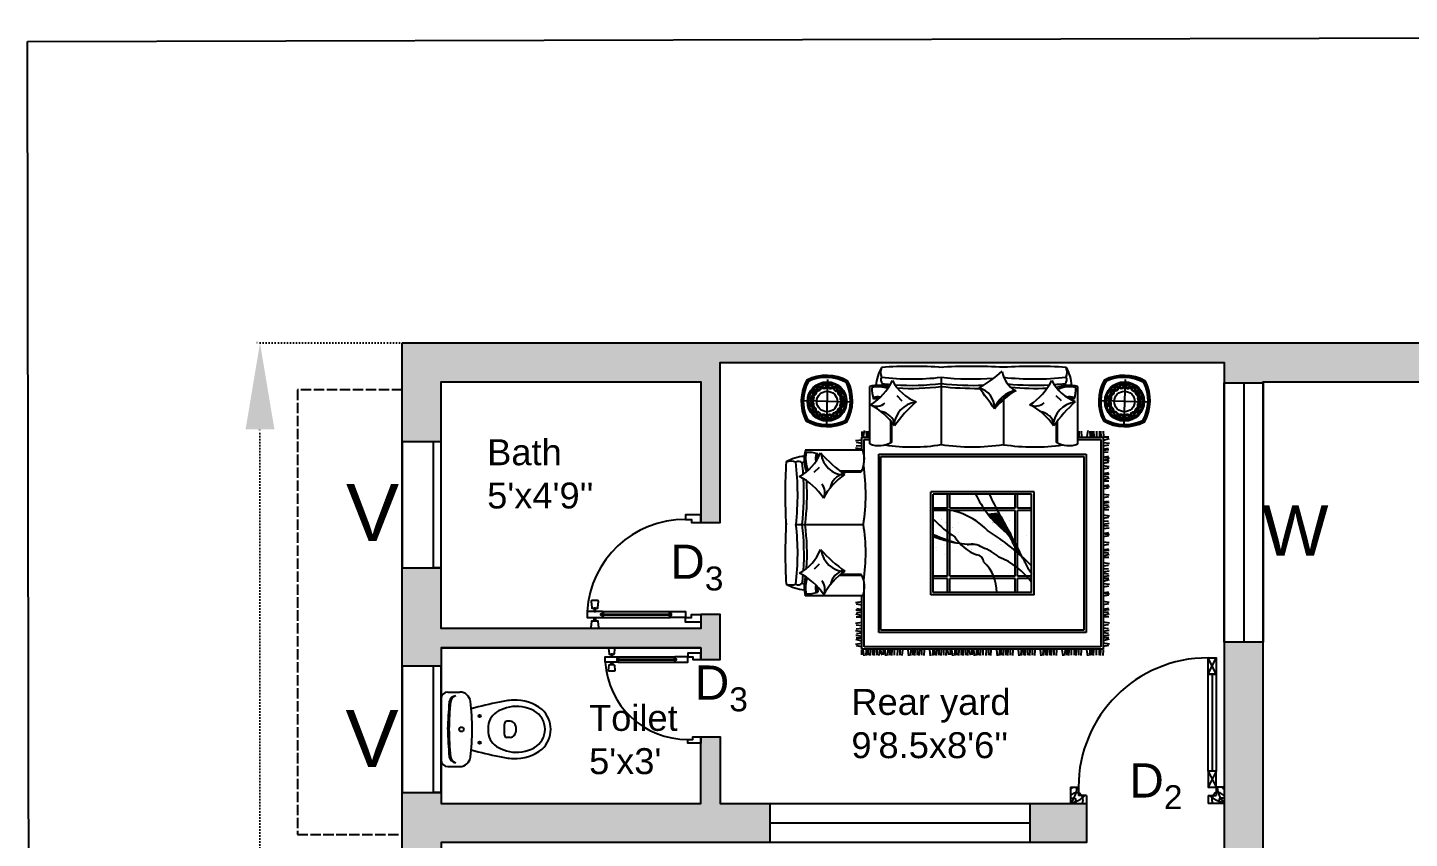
# Model space of a CAD drawing. Header units: millimetres. Extents: x 1028 to 3951, y -866 to 975.
# Drawn here: x 2695.6 to 3015, y 787.9 to 975.4 of the extents above; entities that cross this region are included whole.
import ezdxf

# ---------------------------------------------------------------- set-up
doc = ezdxf.new("R2010")
doc.units = ezdxf.units.MM
doc.linetypes.add('ACAD_ISO02W100', pattern=[15, 12, -3])
doc.linetypes.add('ACAD_ISO07W100', pattern=[3, 0, -3])
doc.layers.get('Defpoints').update_dxf_attribs({"color": 6})
for name, color, linetype in [('dimenction', 4, 'Continuous'), ('door', 30, 'Continuous'), ('key words', 181, 'Continuous'), ('stares cass', 10, 'Continuous'), ('text', 6, 'Continuous'), ('wall', 15, 'Continuous'), ('windows', 50, 'Continuous')]:
    doc.layers.add(name, color=color, linetype=linetype)
doc.styles.get("Standard").update_dxf_attribs({"font": 'arial.ttf'})
doc.dimstyles.new('0', dxfattribs={"dimtxt": 2.5, "dimasz": 2.5, "dimexe": 1.25, "dimexo": 0.625, "dimtad": 1, "dimlunit": 4, "dimtxsty": 'Standard', "dimcen": 2.5, "dimclrt": 256, "dimadec": 0, "dimazin": 0, "dimtfac": 1, "dimtmove": 0, "dimatfit": 3, "dimfxl": 1, "dimarcsym": 0})

# ---------------------------------------------------------------- blocks, each defined once
blk = doc.blocks.new('A$C73A21F1E')
for p, q in [((0, 0.615), (0, 0.5434)), ((0.04, 0.655), (0.2225, 0.655)), ((0.2225, 0.615), (0.2114, 0.615)), ((0.405, 0.655), (0.2225, 0.655)), ((0.2225, 0.615), (0.2336, 0.615)), ((0.445, 0.615), (0.445, 0.5434)), ((0.1745, 0.242), (0.1745, 0.2621)), ((0.2705, 0.242), (0.2705, 0.2621))]:
    blk.add_line(p, q)
for centre, radius in [((0.2225, 0.533), 0.0135), ((0.2225, 0.533), 0.0135), ((0.1425, 0.425), 0.0075), ((0.3025, 0.425), 0.0075)]:
    blk.add_circle(centre, radius)
for centre, radius, start, end in [((0.04, 0.615), 0.04, 90, 180), ((0.063, 0.5663), 0.04, 96.27189, 180), ((0.0624, 0.5591), 0.04, 96.21414, 169.75716), ((0.2225, -0.885), 1.493, 90, 96.33055), ((0.2225, -0.885), 1.5, 90, 96.27189), ((0.2225, -0.885), 1.5, 83.72811, 90), ((0.2225, -0.885), 1.493, 83.66945, 90), ((0.382, 0.5663), 0.04, 0, 83.72811), ((0.3826, 0.5591), 0.04, 10.24284, 83.78586), ((0.405, 0.615), 0.04, 0, 90), ((0.064, 0.5434), 0.064, 180, 263.20695), ((0.381, 0.5434), 0.064, 276.79305, 0), ((0.2225, 1.874), 1.404, 263.20695, 270), ((2.5087, -0.1946), 2.5, 164.45601, 168.42561), ((0.2225, 1.874), 1.404, 270, 276.79305), ((-2.0637, -0.1946), 2.5, 11.57439, 15.54399), ((0.2155, 0.259), 0.1156, 96.24191, 152.59732), ((0.2225, 0.195), 0.18, 90, 96.24191), ((0.2225, 0.195), 0.18, 83.75809, 90), ((0.2295, 0.259), 0.1156, 27.40268, 83.75809), ((0.6457, 0.1793), 0.6, 167.70933, 175.6206), ((0.3348, 0.1972), 0.25, 152.59732, 168.38048), ((0.1895, 0.2621), 0.015, 96.64916, 180), ((0.2225, -0.021), 0.3, 90, 96.64916), ((0.2225, -0.021), 0.3, 83.35084, 90), ((0.2555, 0.2621), 0.015, 0, 83.35084), ((0.1102, 0.1972), 0.25, 11.61952, 27.40268), ((-0.2007, 0.1793), 0.6, 4.3794, 12.29067), ((0.3073, 0.2146), 0.26, 177.69717, 218.71313), ((0.3015, 0.204), 0.216, 168.38048, 209.11615), ((0.2045, 0.242), 0.03, 180, 233.1301), ((0.2225, 0.266), 0.06, 233.1301, 270), ((0.2225, 0.266), 0.06, 270, 306.8699), ((0.2405, 0.242), 0.03, 306.8699, 0), ((0.1435, 0.204), 0.216, 330.88385, 11.61952), ((0.1377, 0.2146), 0.26, 321.28687, 2.30283), ((0.2225, 0.16), 0.1256, 209.11615, 270), ((0.2225, 0.16), 0.1256, 270, 330.88385), ((0.2225, 0.16), 0.16, 222.43623, 270), ((0.2225, 0.16), 0.16, 270, 317.56377)]:
    blk.add_arc(centre, radius, start, end)
blk = doc.blocks.new('A$C25EC1EFB')
h = blk.add_hatch()
h.set_pattern_fill('ANSI31', color=256, scale=2.508, angle=580, style=0)
h.set_pattern_definition([(95, (2801.512, 4289.796), (7.932599, 0.694012), [])])
edge = h.paths.add_edge_path()
edge.add_ellipse((4084, -2816), major_axis=(-3872, 3872), ratio=1, start_angle=340.8996, end_angle=343.1549, ccw=False)
edge.add_ellipse((1487, 2293), major_axis=(-195, 195), ratio=1, start_angle=154.9056, end_angle=183.4247, ccw=False)
edge.add_ellipse((1687, 1763), major_axis=(-206, 206), ratio=1, start_angle=-23.5559, end_angle=5.8866)
edge.add_ellipse((824, 2467), major_axis=(-581, 581), ratio=1, start_angle=171.3364, end_angle=185.7366, ccw=False)
edge.add_line((1311, 1805), (1311, 1909))
edge.add_ellipse((-1407, 7085), major_axis=(4134, 4134), ratio=1, start_angle=252.7073, end_angle=254.8255)
for p, q in [((318, 3231), (308, 2827)), ((118, 3032), (510, 3022)), ((577, 2837), (625, 2840)), ((631, 2887), (631, 2837)), ((632, 2611), (632, 2836)), ((632, 2836), (2524, 2836)), ((645, 2889), (660, 2837)), ((688, 2893), (681, 2837)), ((702, 2885), (711, 2837)), ((733, 2882), (741, 2836)), ((745, 2888), (752, 2836)), ((768, 2882), (765, 2836)), ((805, 2885), (813, 2837)), ((821, 2893), (813, 2837)), ((830, 2885), (839, 2837)), ((845, 2890), (837, 2836)), ((859, 2884), (868, 2836)), ((895, 2891), (888, 2837)), ((909, 2885), (918, 2837)), ((950, 2883), (958, 2837)), ((961, 2889), (969, 2837)), ((985, 2883), (982, 2837)), ((997, 2889), (1011, 2837)), ((1024, 2887), (1024, 2837)), ((1060, 2885), (1068, 2837)), ((1076, 2893), (1068, 2837)), ((1086, 2885), (1094, 2837)), ((1150, 2891), (1143, 2837)), ((1164, 2885), (1173, 2837)), ((1205, 2883), (1213, 2837)), ((1216, 2889), (1224, 2837)), ((1240, 2883), (1237, 2837)), ((1252, 2889), (1266, 2837)), ((1279, 2887), (1279, 2837)), ((1336, 2893), (1328, 2837)), ((1349, 2885), (1358, 2837)), ((1384, 2885), (1381, 2837)), ((1402, 2891), (1410, 2837)), ((1426, 2883), (1423, 2837)), ((1444, 2889), (1451, 2837)), ((1486, 2885), (1495, 2837)), ((1502, 2893), (1494, 2837)), ((1512, 2885), (1521, 2837)), ((1576, 2891), (1569, 2837)), ((1590, 2885), (1599, 2837)), ((1631, 2883), (1639, 2837)), ((1643, 2889), (1650, 2837)), ((1666, 2883), (1663, 2837)), ((1678, 2889), (1693, 2837)), ((1705, 2887), (1705, 2837)), ((1762, 2893), (1754, 2837)), ((1776, 2885), (1784, 2837)), ((1811, 2885), (1807, 2837)), ((1828, 2891), (1836, 2837)), ((1853, 2883), (1849, 2837)), ((1870, 2889), (1877, 2837)), ((1892, 2887), (1892, 2837)), ((1905, 2889), (1920, 2837)), ((1948, 2893), (1941, 2837)), ((1962, 2885), (1971, 2837)), ((2016, 2885), (2025, 2837)), ((2032, 2893), (2024, 2837)), ((2042, 2885), (2051, 2837)), ((2106, 2891), (2099, 2837)), ((2120, 2885), (2129, 2837)), ((2161, 2883), (2169, 2837)), ((2173, 2889), (2180, 2837)), ((2196, 2883), (2193, 2837)), ((2208, 2889), (2222, 2837)), ((2235, 2887), (2235, 2837)), ((2292, 2893), (2284, 2837)), ((2306, 2885), (2314, 2837)), ((2341, 2885), (2337, 2837)), ((2358, 2891), (2366, 2837)), ((2383, 2883), (2379, 2837)), ((2400, 2889), (2407, 2837)), ((2422, 2887), (2422, 2837)), ((2435, 2889), (2450, 2837)), ((2478, 2893), (2471, 2837)), ((2492, 2885), (2501, 2837)), ((2524, 2836), (2524, 684)), ((2579, 2837), (2531, 2840)), ((577, 2813), (625, 2817)), ((577, 2752), (625, 2755)), ((577, 2717), (625, 2720)), ((578, 2803), (628, 2803)), ((578, 2776), (628, 2776)), ((578, 2736), (628, 2736)), ((653, 2611), (653, 2815)), ((653, 2815), (2503, 2815)), ((2503, 2815), (2503, 705)), ((2578, 2803), (2528, 2803)), ((2578, 2776), (2528, 2776)), ((2578, 2736), (2528, 2736)), ((2579, 2813), (2531, 2817)), ((2579, 2752), (2531, 2755)), ((2579, 2717), (2531, 2720)), ((692, 2611), (180, 2611)), ((572, 2699), (625, 2692)), ((577, 2640), (625, 2644)), ((578, 2620), (628, 2620)), ((782, 835), (782, 2686)), ((782, 2686), (2374, 2686)), ((803, 855), (803, 2665)), ((803, 2665), (2353, 2665)), ((2353, 2665), (2353, 855)), ((2374, 2686), (2374, 835)), ((2578, 2620), (2528, 2620)), ((2584, 2699), (2531, 2692)), ((2579, 2640), (2531, 2644)), ((2579, 2597), (2531, 2600)), ((2578, 2582), (2528, 2582)), ((2578, 2555), (2528, 2555)), ((2578, 2516), (2528, 2516)), ((2579, 2532), (2531, 2535)), ((2579, 2496), (2531, 2500)), ((2584, 2479), (2531, 2471)), ((2578, 2400), (2528, 2400)), ((2578, 2361), (2528, 2361)), ((2579, 2420), (2531, 2423)), ((2579, 2377), (2531, 2380)), ((1118, 2220), (1118, 1300)), ((2038, 2220), (1118, 2220)), ((2038, 2220), (2038, 1300)), ((2578, 2321), (2528, 2321)), ((2579, 2338), (2531, 2341)), ((2579, 2302), (2531, 2305)), ((2584, 2285), (2531, 2277)), ((2579, 2226), (2531, 2229)), ((2017, 2199), (1139, 2199)), ((1139, 2199), (1139, 1321)), ((1265, 2199), (1265, 2074)), ((1285, 2199), (1285, 2074)), ((1871, 2199), (1871, 2074)), ((1892, 2199), (1892, 2074)), ((2017, 2199), (2017, 1321)), ((2578, 2206), (2528, 2206)), ((2578, 2165), (2528, 2165)), ((2578, 2125), (2528, 2125)), ((2579, 2182), (2531, 2186)), ((2579, 2142), (2531, 2145)), ((2579, 2106), (2531, 2109)), ((1265, 2074), (1139, 2074)), ((1265, 2053), (1139, 2053)), ((1265, 2053), (1265, 1468)), ((1871, 2074), (1285, 2074)), ((1871, 2053), (1285, 2053)), ((1285, 2053), (1285, 1468)), ((1871, 2053), (1871, 1468)), ((2017, 2074), (1892, 2074)), ((1892, 2053), (1892, 1468)), ((2017, 2053), (1892, 2053)), ((2578, 2010), (2528, 2010)), ((2584, 2089), (2531, 2081)), ((2579, 2030), (2531, 2033)), ((2579, 1986), (2531, 1990)), ((295, 1948), (698, 1948)), ((2578, 1971), (2528, 1971)), ((2578, 1931), (2528, 1931)), ((2579, 1948), (2531, 1951)), ((2579, 1912), (2531, 1915)), ((2584, 1894), (2531, 1887)), ((2578, 1816), (2528, 1816)), ((2578, 1766), (2528, 1766)), ((2578, 1726), (2528, 1726)), ((2579, 1836), (2531, 1839)), ((2579, 1792), (2531, 1796)), ((2579, 1742), (2531, 1746)), ((2578, 1611), (2528, 1611)), ((2579, 1707), (2531, 1710)), ((2584, 1689), (2531, 1682)), ((2575, 1668), (2531, 1668)), ((2577, 1655), (2531, 1642)), ((2579, 1630), (2531, 1634)), ((1562, 1464), (1560, 1481)), ((1566, 1481), (1565, 1494)), ((1570, 1499), (1569, 1507)), ((1573, 1518), (1573, 1520)), ((2578, 1572), (2528, 1572)), ((2578, 1532), (2528, 1532)), ((2579, 1587), (2531, 1591)), ((2579, 1548), (2531, 1552)), ((2579, 1513), (2531, 1516)), ((2584, 1495), (2531, 1488)), ((97, 1391), (178, 1391)), ((178, 1391), (698, 1391)), ((1265, 1468), (1139, 1468)), ((1265, 1447), (1139, 1447)), ((1265, 1447), (1265, 1321)), ((1871, 1468), (1285, 1468)), ((1871, 1447), (1285, 1447)), ((1285, 1447), (1285, 1321)), ((1520, 1329), (1517, 1365)), ((1525, 1340), (1522, 1376)), ((1529, 1352), (1526, 1387)), ((1533, 1364), (1530, 1398)), ((1538, 1377), (1535, 1409)), ((1542, 1390), (1539, 1421)), ((1546, 1403), (1543, 1432)), ((1550, 1417), (1548, 1444)), ((1554, 1432), (1552, 1456)), ((1558, 1447), (1556, 1469)), ((1871, 1447), (1871, 1321)), ((2017, 1468), (1892, 1468)), ((1892, 1447), (1892, 1321)), ((2017, 1447), (1892, 1447)), ((2578, 1417), (2528, 1417)), ((2578, 1375), (2528, 1375)), ((2575, 1474), (2531, 1474)), ((2577, 1461), (2531, 1448)), ((2579, 1436), (2531, 1440)), ((2579, 1393), (2531, 1396)), ((2038, 1300), (1118, 1300)), ((2017, 1321), (1139, 1321)), ((1500, 1321), (1500, 1322)), ((1505, 1321), (1504, 1333)), ((1511, 1321), (1509, 1343)), ((1516, 1321), (1513, 1354)), ((2578, 1335), (2528, 1335)), ((2579, 1351), (2531, 1355)), ((2579, 1316), (2531, 1319)), ((2584, 1298), (2531, 1291)), ((2579, 1239), (2531, 1243)), ((2578, 1220), (2528, 1220)), ((2578, 1181), (2528, 1181)), ((2578, 1141), (2528, 1141)), ((2579, 1196), (2531, 1200)), ((2579, 1157), (2531, 1161)), ((2579, 1122), (2531, 1125)), ((2578, 1026), (2528, 1026)), ((2584, 1104), (2531, 1097)), ((2579, 1045), (2531, 1049)), ((2579, 1002), (2531, 1005)), ((2578, 976), (2528, 976)), ((2578, 936), (2528, 936)), ((2579, 952), (2531, 955)), ((2579, 917), (2531, 920)), ((2584, 899), (2531, 892)), ((2575, 878), (2531, 878)), ((2577, 865), (2531, 852)), ((692, 755), (180, 755)), ((578, 742), (628, 742)), ((632, 684), (632, 755)), ((653, 705), (653, 755)), ((2374, 835), (782, 835)), ((2353, 855), (803, 855)), ((2578, 820), (2528, 820)), ((2578, 782), (2528, 782)), ((2578, 742), (2528, 742)), ((2579, 840), (2531, 844)), ((2579, 797), (2531, 800)), ((2579, 758), (2531, 761)), ((572, 705), (625, 697)), ((577, 723), (625, 726)), ((581, 683), (625, 683)), ((749, 684), (632, 684)), ((861, 705), (653, 705)), ((661, 627), (654, 683)), ((675, 635), (684, 683)), ((710, 635), (707, 683)), ((728, 629), (735, 683)), ((749, 692), (749, 180)), ((1412, 179), (1412, 698)), ((2503, 705), (1932, 705)), ((2048, 693), (2048, 180)), ((2524, 684), (2048, 684)), ((2106, 629), (2099, 683)), ((2120, 635), (2129, 683)), ((2161, 637), (2169, 683)), ((2173, 631), (2180, 683)), ((2196, 637), (2193, 683)), ((2208, 631), (2222, 683)), ((2235, 633), (2235, 683)), ((2292, 627), (2284, 683)), ((2306, 635), (2314, 683)), ((2341, 635), (2337, 683)), ((2358, 629), (2366, 683)), ((2383, 637), (2379, 683)), ((2400, 631), (2407, 683)), ((2422, 633), (2422, 683)), ((2435, 631), (2450, 683)), ((2478, 627), (2471, 683)), ((2492, 635), (2501, 683)), ((2579, 723), (2531, 726)), ((2584, 705), (2531, 697)), ((2575, 683), (2531, 683)), ((318, 578), (308, 174)), ((118, 378), (510, 369)), ((1412, 97), (1412, 179))]:
    blk.add_line(p, q)
at = {"linetype": 'Continuous'}
for p, q in [((260, 2416), (305, 2461)), ((486, 2428), (678, 2428)), ((498, 2419), (678, 2419)), ((261, 996), (306, 1041)), ((485, 939), (678, 939)), ((496, 948), (678, 948)), ((932, 486), (932, 678)), ((941, 498), (941, 678)), ((1855, 497), (1855, 678)), ((1864, 485), (1864, 678)), ((944, 260), (899, 305)), ((1807, 262), (1762, 306))]:
    blk.add_line(p, q, dxfattribs=at)
at = {"const_width": 2.09}
for points in [[(1511, 2155, -1), (1511, 2153, -1)], [(1750, 2129, -1), (1750, 2127, -1)], [(1378, 2002, -1), (1378, 2000, -1)], [(1378, 2001, -1), (1378, 1999, -1)], [(1397, 1849, -1), (1397, 1846, -1)], [(1472, 1950, -1), (1472, 1948, -1)], [(1498, 1893, -1), (1498, 1891, -1)], [(1590, 1926, -1), (1590, 1924, -1)], [(1678, 1835, -1), (1678, 1833, -1)], [(1633, 1660, -1), (1633, 1658, -1)], [(1662, 1692, -1), (1662, 1690, -1)], [(1672, 1646, -1), (1672, 1644, -1)], [(1682, 1711, -1), (1682, 1709, -1)], [(1391, 1550, -1), (1391, 1548, -1)], [(1435, 1495, -1), (1435, 1493, -1)], [(1485, 1547, -1), (1485, 1545, -1)], [(1520, 1514, -1), (1520, 1512, -1)], [(1365, 1392, -1), (1365, 1390, -1)], [(1395, 1435, -1), (1395, 1433, -1)], [(1587, 1425, -1), (1587, 1423, -1)], [(1638, 1464, -1), (1638, 1462, -1)], [(1675, 1422, -1), (1675, 1420, -1)], [(1676, 1423, -1), (1676, 1421, -1)], [(1371, 1333, -1), (1371, 1331, -1)], [(1614, 1347, -1), (1614, 1345, -1)], [(1640, 1354, -1), (1640, 1352, -1)]]:
    blk.add_lwpolyline(points, format="xyb", close=True, dxfattribs=at)
for centre, radius in [((313, 3027), 175), ((313, 3027), 163), ((313, 3027), 91.8), ((313, 3027), 91.8), ((313, 374), 175), ((313, 374), 163), ((313, 374), 91.8), ((313, 374), 91.8)]:
    blk.add_circle(centre, radius)
for centre, radius, start, end in [((469, 3022), 389, 150.5198, 206.6648), ((305, 2866), 389, 60.5198, 116.6648), ((198, 3053), 32.8, 109.1571, 225.4877), ((164, 3061), 32.8, 289.1571, 45.4877), ((217, 3095), 32.8, 86.6571, 202.9877), ((189, 3115), 32.8, 266.6571, 22.9877), ((217, 3095), 27.1, 94.5386, 195.1062), ((189, 3115), 27.1, 274.5386, 15.1062), ((250, 3126), 32.8, 64.1571, 180.4877), ((231, 3156), 32.8, 244.1571, 0.4877), ((250, 3126), 27.1, 72.0386, 172.6062), ((231, 3156), 27.1, 252.0386, 352.6062), ((293, 3143), 32.8, 41.6571, 157.9877), ((287, 3177), 32.8, 221.6571, 337.9877), ((293, 3143), 27.1, 49.5386, 150.1062), ((287, 3177), 27.1, 229.5386, 330.1062), ((339, 3142), 32.8, 19.1571, 135.4877), ((346, 3176), 32.8, 199.1571, 315.4877), ((339, 3142), 27.1, 27.0386, 127.6062), ((346, 3176), 27.1, 207.0386, 307.6062), ((380, 3123), 32.8, 356.6571, 112.9877), ((400, 3152), 32.8, 176.6571, 292.9877), ((380, 3123), 27.1, 4.5386, 105.1062), ((400, 3152), 27.1, 184.5386, 285.1062), ((441, 3109), 32.8, 154.1571, 270.4877), ((412, 3090), 32.8, 334.1571, 90.4877), ((441, 3109), 27.1, 162.0386, 262.6062), ((412, 3090), 27.1, 342.0386, 82.6062), ((148, 3030), 389, 330.5198, 26.6648), ((197, 3007), 32.8, 131.6571, 247.9877), ((197, 3007), 27.1, 139.5386, 240.1062), ((198, 3053), 27.1, 117.0386, 217.6062), ((163, 3001), 32.8, 311.6571, 67.9877), ((163, 3001), 27.1, 319.5386, 60.1062), ((164, 3061), 27.1, 297.0386, 37.6062), ((214, 2964), 32.8, 154.1571, 270.4877), ((184, 2946), 32.8, 334.1571, 90.4877), ((214, 2964), 27.1, 162.0386, 262.6062), ((184, 2946), 27.1, 342.0386, 82.6062), ((437, 2940), 32.8, 86.6571, 202.9877), ((409, 2960), 32.8, 266.6571, 22.9877), ((437, 2940), 27.1, 94.5386, 195.1062), ((409, 2960), 27.1, 274.5386, 15.1062), ((461, 2994), 32.8, 109.1571, 225.4877), ((463, 3053), 32.8, 131.6571, 247.9877), ((461, 2994), 27.1, 117.0386, 217.6062), ((463, 3053), 27.1, 139.5386, 240.1062), ((427, 3001), 32.8, 289.1571, 45.4877), ((427, 3001), 27.1, 297.0386, 37.6062), ((428, 3047), 32.8, 311.6571, 67.9877), ((428, 3047), 27.1, 319.5386, 60.1062), ((312, 3186), 389, 240.5198, 296.6648), ((225, 2903), 32.8, 356.6571, 112.9877), ((245, 2931), 32.8, 176.6571, 292.9877), ((225, 2903), 27.1, 4.5386, 105.1062), ((245, 2931), 27.1, 184.5386, 285.1062), ((279, 2879), 32.8, 19.1571, 135.4877), ((287, 2913), 32.8, 199.1571, 315.4877), ((279, 2879), 27.1, 27.0386, 127.6062), ((287, 2913), 27.1, 207.0386, 307.6062), ((339, 2877), 32.8, 41.6571, 157.9877), ((333, 2912), 32.8, 221.6571, 337.9877), ((339, 2877), 27.1, 49.5386, 150.1062), ((333, 2912), 27.1, 229.5386, 330.1062), ((394, 2899), 32.8, 64.1571, 180.4877), ((376, 2928), 32.8, 244.1571, 0.4877), ((394, 2899), 27.1, 72.0386, 172.6062), ((376, 2928), 27.1, 252.0386, 352.6062), ((486, 2531), 317, 165.2207, 200.5803), ((480, 2531), 227, 330.5061, 20.8614), ((4997, 2220), 4997, 176.7075, 183.1196), ((196, 2185), 373, 93.9255, 120.1804), ((-2360, 2220), 2472, 353.6848, 6.6665), ((-67, 2741), 411, 297.9947, 338.1762), ((1284, 3450), 1296, 221.6592, 234.5116), ((-1103, 2220), 1822, 351.4391, 8.0781), ((-123, 1883), 554, 32.8931, 63.2778), ((872, 1898), 603, 124.5216, 151.6492), ((3334, 627), 2210, 134.6725, 147.7436), ((4084, -2816), 5476, 115.6773, 118.1549), ((1487, 2293), 275, 289.9056, 318.4247), ((2288, 1688), 624, 125.1782, 159.5766), ((1463, 2710), 640, 292.8905, 307.0627), ((-1, 2184), 254, 280.7512, 329.0494), ((909, 2491), 819, 212.2985, 229.5205), ((-2476, 8990), 8031, 296.7548, 299.6815), ((1687, 1763), 292, 111.4441, 140.8866), ((5189, 1671), 5189, 176.9389, 183.2309), ((-839, 1128), 1195, 30.2876, 42.476), ((-2543, 1676), 2655, 353.8359, 3.9416), ((6759, -6954), 10888, 125.8822, 127.0946), ((-1181, 1671), 1899, 351.5189, 8.3839), ((752, 2534), 920, 294.8862, 320.3522), ((2052, 1603), 463, 138.9736, 160.2295), ((2014, 1518), 370, 89.6071, 136.3509), ((1917, 1341), 648, 134.1383, 181.6847), ((1727, 1673), 140, 142.0949, 200.8895), ((1752, 1704), 69.6, 94.9511, 174.8767), ((577, 1694), 1012, 338.3868, 0.0011), ((1323, 1839), 381, 301.1293, 340.1645), ((793, 1960), 854, 312.6113, 328.3782), ((-408, 2142), 2077, 336.7203, 342.6666), ((4495, 1132), 4495, 176.5287, 183.4713), ((-2103, 1131), 2215, 352.9569, 6.7491), ((-903, 1133), 1622, 351.4376, 9.1794), ((1308, 1350), 65.7, 333.8569, 343.9551), ((-66, 1321), 411, 297.9947, 338.1762), ((1284, 2030), 1296, 221.6592, 234.5116), ((-122, 463), 554, 32.8931, 63.2778), ((486, 836), 317, 163.4758, 194.7793), ((873, 478), 603, 124.5216, 151.6492), ((480, 836), 227, 339.1386, 29.4939), ((196, 1182), 373, 239.8196, 266.0745), ((830, 480), 227, 60.5061, 110.8614), ((1141, -1103), 1822, 81.4391, 98.0781), ((1670, -903), 1622, 81.4376, 99.1794), ((1967, 481), 227, 69.1386, 119.4939), ((469, 368), 389, 150.5198, 206.6648), ((305, 212), 389, 60.5198, 116.6648), ((250, 473), 32.8, 64.1571, 180.4877), ((231, 502), 32.8, 244.1571, 0.4877), ((250, 473), 27.1, 72.0386, 172.6062), ((231, 502), 27.1, 252.0386, 352.6062), ((293, 489), 32.8, 41.6571, 157.9877), ((287, 523), 32.8, 221.6571, 337.9877), ((293, 489), 27.1, 49.5386, 150.1062), ((287, 523), 27.1, 229.5386, 330.1062), ((339, 488), 32.8, 19.1571, 135.4877), ((346, 522), 32.8, 199.1571, 315.4877), ((339, 488), 27.1, 27.0386, 127.6062), ((346, 522), 27.1, 207.0386, 307.6062), ((380, 470), 32.8, 356.6571, 112.9877), ((400, 498), 32.8, 176.6571, 292.9877), ((380, 470), 27.1, 4.5386, 105.1062), ((400, 498), 27.1, 184.5386, 285.1062), ((148, 376), 389, 330.5198, 26.6648), ((-90, 1284), 1296, 311.6592, 324.5116), ((1462, 872), 603, 214.5216, 241.6492), ((773, 1285), 1296, 311.6592, 324.5116), ((2325, 874), 603, 214.5216, 241.6492), ((197, 354), 32.8, 131.6571, 247.9877), ((198, 399), 32.8, 109.1571, 225.4877), ((197, 354), 27.1, 139.5386, 240.1062), ((198, 399), 27.1, 117.0386, 217.6062), ((164, 407), 32.8, 289.1571, 45.4877), ((163, 348), 32.8, 311.6571, 67.9877), ((163, 348), 27.1, 319.5386, 60.1062), ((164, 407), 27.1, 297.0386, 37.6062), ((217, 441), 32.8, 86.6571, 202.9877), ((189, 461), 32.8, 266.6571, 22.9877), ((217, 441), 27.1, 94.5386, 195.1062), ((189, 461), 27.1, 274.5386, 15.1062), ((441, 455), 32.8, 154.1571, 270.4877), ((412, 436), 32.8, 334.1571, 90.4877), ((441, 455), 27.1, 162.0386, 262.6062), ((412, 436), 27.1, 342.0386, 82.6062), ((461, 340), 32.8, 109.1571, 225.4877), ((463, 400), 32.8, 131.6571, 247.9877), ((463, 400), 27.1, 139.5386, 240.1062), ((427, 348), 32.8, 289.1571, 45.4877), ((428, 394), 32.8, 311.6571, 67.9877), ((428, 394), 27.1, 319.5386, 60.1062), ((214, 311), 32.8, 154.1571, 270.4877), ((184, 292), 32.8, 334.1571, 90.4877), ((214, 311), 27.1, 162.0386, 262.6062), ((184, 292), 27.1, 342.0386, 82.6062), ((225, 249), 32.8, 356.6571, 112.9877), ((245, 278), 32.8, 176.6571, 292.9877), ((225, 249), 27.1, 4.5386, 105.1062), ((245, 278), 27.1, 184.5386, 285.1062), ((279, 225), 32.8, 19.1571, 135.4877), ((287, 259), 32.8, 199.1571, 315.4877), ((279, 225), 27.1, 27.0386, 127.6062), ((287, 259), 27.1, 207.0386, 307.6062), ((339, 224), 32.8, 41.6571, 157.9877), ((339, 224), 27.1, 49.5386, 150.1062), ((394, 245), 32.8, 64.1571, 180.4877), ((376, 274), 32.8, 244.1571, 0.4877), ((394, 245), 27.1, 72.0386, 172.6062), ((376, 274), 27.1, 252.0386, 352.6062), ((437, 286), 32.8, 86.6571, 202.9877), ((409, 306), 32.8, 266.6571, 22.9877), ((437, 286), 27.1, 94.5386, 195.1062), ((409, 306), 27.1, 274.5386, 15.1062), ((461, 340), 27.1, 117.0386, 217.6062), ((427, 348), 27.1, 297.0386, 37.6062), ((619, -67), 411, 27.9947, 68.1762), ((1477, -123), 554, 122.8931, 153.2778), ((1482, -66), 411, 27.9947, 68.1762), ((2340, -121), 554, 122.8931, 153.2778), ((312, 533), 389, 240.5198, 296.6648), ((333, 258), 32.8, 221.6571, 337.9877), ((333, 258), 27.1, 229.5386, 330.1062), ((830, 486), 317, 255.2207, 290.5803), ((1175, 196), 373, 183.9255, 210.1804), ((1967, 486), 317, 253.4758, 284.7793), ((1621, 196), 373, 329.8196, 356.0745), ((1140, -2360), 2472, 83.6848, 96.6665), ((1140, 4997), 4997, 266.7075, 273.1196), ((1671, 4496), 4495, 266.5287, 273.4713), ((1672, -2103), 2215, 82.9569, 96.7491)]:
    blk.add_arc(centre, radius, start, end)
at = {"linetype": 'Continuous'}
for centre, radius, start, end in [((469, 3022), 380, 150.9405, 206.2441), ((305, 2866), 380, 60.9405, 116.2441), ((305, 2866), 371, 61.383, 115.8017), ((469, 3022), 371, 151.383, 205.8017), ((148, 3030), 371, 331.383, 25.8017), ((148, 3030), 380, 330.9405, 26.2441), ((312, 3186), 380, 240.9405, 296.2441), ((312, 3186), 371, 241.383, 295.8017), ((419, 2536), 237, 166.17, 205.7781), ((204, 2319), 274, 71.515, 93.3971), ((52, 2380), 135, 71.2159, 108.7841), ((118, 2461), 51.8, 47.6561, 115.6361), ((170, 2463), 39.6, 89.6694, 116.2357), ((-2189, 2225), 2357, 4.2318, 6.6615), ((498, 2538), 226, 168.6739, 187.0248), ((598, 2539), 309, 172.5749, 180.8047), ((540, 2611), 222, 187.5079, 265.9655), ((-2189, 2225), 2357, 354.1381, 3.1863), ((554, 2252), 153, 102.523, 171.0222), ((-1934, 2222), 2130, 354.3366, 3.1223), ((237, 2234), 117, 334.6012, 40.5452), ((606, 2222), 421, 202.7176, 237.1449), ((454, 2096), 241, 190.07, 251.5136), ((372, 1681), 187, 88.3676, 165.4241), ((-2506, 1690), 2675, 353.5989, 1.7536), ((-2326, 1692), 2522, 353.1434, 0.9353), ((-1942, 1127), 2111, 356.0104, 7.2071), ((-1679, 1132), 1875, 355.9799, 7.9533), ((541, 1192), 222, 187.5079, 265.9655), ((118, 906), 51.8, 244.3639, 312.3439), ((-1942, 1127), 2111, 352.9593, 354.9262), ((170, 903), 39.6, 243.7643, 270.3306), ((419, 831), 237, 159.0287, 193.83), ((238, 814), 117, 334.6012, 40.5452), ((555, 833), 153, 102.523, 171.0222), ((52, 987), 135, 251.2159, 288.7841), ((204, 1048), 274, 266.6029, 288.485), ((498, 829), 226, 174.2072, 191.3261), ((598, 828), 309, 178.7326, 187.4251), ((469, 368), 380, 150.9405, 206.2441), ((469, 368), 371, 151.383, 205.8017), ((305, 212), 380, 60.9405, 116.2441), ((305, 212), 371, 61.383, 115.8017), ((148, 376), 371, 331.383, 25.8017), ((148, 376), 380, 330.9405, 26.2441), ((749, 540), 222, 277.5079, 355.9655), ((1108, 554), 153, 192.523, 261.0222), ((1611, 542), 222, 277.5079, 355.9655), ((1971, 556), 153, 192.523, 261.0222), ((1041, 204), 274, 161.515, 183.3971), ((822, 498), 226, 258.6739, 277.0248), ((821, 598), 309, 262.5749, 270.8047), ((1126, 237), 117, 64.6012, 130.5452), ((1989, 238), 117, 64.6012, 130.5452), ((1974, 498), 226, 264.2072, 281.3261), ((1975, 598), 309, 268.7326, 277.4251), ((1755, 205), 274, 356.6029, 18.485), ((312, 533), 380, 240.9405, 296.2441), ((312, 533), 371, 241.383, 295.8017), ((825, 419), 237, 256.17, 295.7781), ((900, 118), 51.8, 137.6561, 205.6361), ((897, 170), 39.6, 179.6694, 206.2357), ((1135, -2189), 2357, 94.2318, 96.6615), ((1135, -2189), 2357, 83.2517, 93.1863), ((1138, -1934), 2130, 82.6174, 93.1223), ((1671, -1679), 1875, 85.9799, 97.9533), ((1677, -1942), 2111, 86.0104, 97.2071), ((1677, -1942), 2111, 82.9593, 84.9262), ((1972, 419), 237, 249.0287, 283.83), ((1900, 171), 39.6, 333.7643, 0.3306), ((1897, 118), 51.8, 334.3639, 42.3439), ((981, 52), 135, 161.2159, 198.7841), ((1816, 52), 135, 341.2159, 18.7841)]:
    blk.add_arc(centre, radius, start, end, dxfattribs=at)
blk = doc.blocks.new('*D13')
at = {"layer": 'Defpoints', "color": 0, "linetype": 'ACAD_ISO07W100', "ltscale": 0.2, "transparency": 16777216}
for p in [(2749.33, 902.43), (2782.2, 902.43), (2782.2, 383.43)]:
    blk.add_point(p, dxfattribs=at)
at = {"layer": 'dimenction', "color": 0, "linetype": 'ACAD_ISO07W100', "lineweight": -2, "ltscale": 0.2, "transparency": 16777216}
for p, q in [((2781.57, 902.43), (2748.08, 902.43)), ((2749.33, 403.43), (2749.33, 882.43)), ((2781.57, 383.43), (2748.08, 383.43))]:
    blk.add_line(p, q, dxfattribs=at)
at = {"layer": 'dimenction', "color": 0, "linetype": 'ACAD_ISO07W100', "ltscale": 0.2, "transparency": 16777216}
for points in [[(2746, 882.43), (2752.67, 882.43), (2749.33, 902.43)], [(2746, 403.43), (2752.67, 403.43), (2749.33, 383.43)]]:
    blk.add_solid(points, dxfattribs=at)
at = {"layer": 'dimenction', "linetype": 'ACAD_ISO07W100', "ltscale": 0.2, "transparency": 16777216, "insert": (2741.05, 642.93), "char_height": 15, "attachment_point": 5, "rotation": 90}
blk.add_mtext('43\'-3"', dxfattribs=at)

msp = doc.modelspace()

# ---------------------------------------------------------------- hatches: boundary and pattern name
at = {"true_color": 0x7aafdf}
h = msp.add_hatch(dxfattribs=at)
h.set_pattern_fill('CLAY', color=143)
h.set_pattern_definition([(0, (2725.6543, 349.681), (0, 4.7625), []), (0, (2725.6543, 350.475), (0, 4.7625), []), (0, (2725.6543, 351.2686), (0, 4.7625), []), (0, (2725.6543, 352.856), (0, 4.7625), [4.7625, -3.175])])
h.paths.add_polyline_path([(3146.197, 902.43), (2782.197, 902.43), (2782.197, 879.603), (2791.197, 879.603), (2791.197, 893.43), (2851.197, 893.43), (2851.197, 862.683), (2851.197, 862.683), (2851.197, 860.91), (2855.697, 860.91), (2855.697, 897.93), (2972.197, 897.93), (2972.197, 893.225), (2981.197, 893.225), (2981.197, 893.43), (3137.197, 893.43), (3137.197, 747.43), (3137.197, 738.43), (3141.697, 738.43), (3141.697, 700.035), (3146.197, 700.035)])
h.paths.add_polyline_path([(2791.197, 850.443), (2789.442, 850.443), (2782.197, 850.443), (2782.197, 827.658), (2791.197, 827.658), (2791.197, 831.93), (2851.197, 831.93), (2851.197, 830.727), (2851.197, 830.727), (2851.197, 829.236), (2855.697, 829.236), (2855.697, 839.634), (2851.197, 839.634), (2851.197, 837.861), (2851.197, 836.43), (2791.197, 836.43)], flags=17)
h.paths.add_polyline_path([(2791.197, 786.93), (2855.697, 786.93), (2867.273, 786.93), (2867.273, 795.93), (2855.697, 795.93), (2855.697, 811.344), (2851.197, 811.344), (2851.197, 809.854), (2851.197, 795.93), (2791.197, 795.93), (2791.197, 798.498), (2789.442, 798.498), (2782.197, 798.498), (2782.197, 602), (2791.197, 602)])
h.paths.add_polyline_path([(2940.388, 795.93), (2927.273, 795.93), (2927.273, 786.93), (2940.388, 786.93)], flags=17)
h.paths.add_polyline_path([(2981.197, 833.225), (2972.197, 833.225), (2972.197, 795.93), (2972.197, 779.239), (2981.197, 779.239)], flags=17)
h.paths.add_polyline_path([(2981.197, 738.43), (3034.256, 738.43), (3034.256, 747.43), (2981.197, 747.43), (2981.197, 751.172), (2972.197, 751.172), (2972.197, 738.43), (2972.197, 687.33), (2972.197, 683.588), (2981.197, 683.588), (2981.197, 687.33), (3059.197, 687.33), (3059.197, 649.42), (3068.197, 649.42), (3068.197, 696.33), (3068.197, 738.43), (3077.197, 738.43), (3077.197, 747.43), (3055.532, 747.43), (3055.532, 738.43), (3059.197, 738.43), (3059.197, 696.33), (2981.197, 696.33)])
h.paths.add_polyline_path([(2981.197, 655.521), (2972.197, 655.521), (2972.197, 642.93), (2972.197, 567.148), (2981.197, 567.148)])
h.paths.add_polyline_path([(2981.197, 567.148), (2972.197, 567.148), (2972.197, 542.326), (2977.403, 542.326), (2977.403, 542.582), (2981.197, 542.582), (2981.197, 542.33), (2994.697, 542.33), (2994.697, 551.33), (2981.197, 551.33)])
h.paths.add_polyline_path([(3068.197, 567.148), (3059.197, 567.148), (3059.197, 551.33), (3045.335, 551.33), (3045.335, 542.329), (3059.197, 542.33), (3068.197, 542.33)])
h.paths.add_polyline_path([(3068.197, 589.42), (3059.197, 589.42), (3059.197, 567.148), (3068.197, 567.148)])
h.paths.add_polyline_path([(3146.197, 700.035), (3141.697, 700.035), (3141.697, 567.148), (3146.197, 567.148)])
h.paths.add_polyline_path([(3146.197, 567.148), (3141.697, 567.148), (3141.697, 392.43), (3146.197, 392.43)])
h.paths.add_polyline_path([(3137.197, 387.93), (2990.197, 387.93), (2990.197, 383.43), (3137.197, 383.43)])
h.paths.add_polyline_path([(2981.197, 387.93), (2786.697, 387.93), (2786.697, 491.43), (2854.7, 491.43), (2854.7, 500.429), (2791.197, 500.43), (2791.197, 542), (2782.197, 542), (2782.197, 383.43), (2981.197, 383.43)])
h.paths.add_polyline_path([(2981.197, 500.427), (2914.7, 500.428), (2914.7, 491.43), (2981.197, 491.43)], flags=17)

# ---------------------------------------------------------------- linework, layer by layer
at = {"color": 30, "true_color": 0xf8991e}
for p, q in [((2828.502, 840.343), (2844.105, 840.343)), ((2828.148, 839.723), (2844.459, 839.723)), ((2828.148, 839.634), (2844.459, 839.634)), ((2828.148, 839.545), (2844.459, 839.545)), ((2828.502, 838.925), (2844.105, 838.925)), ((2831.815, 829.31), (2845.531, 829.31)), ((2831.815, 829.236), (2845.531, 829.236)), ((2831.815, 829.161), (2845.531, 829.161)), ((2832.113, 829.832), (2845.233, 829.832)), ((2832.113, 828.639), (2845.233, 828.639))]:
    msp.add_line(p, q, dxfattribs=at)
at = {"color": 7, "true_color": 0xffffff}
msp.add_lwpolyline([(2695.624, 972.164), (3949.499, 975.366), (3950.966, -0.972), (2697.092, -4.174)], close=True, dxfattribs=at)
at = {"color": 30, "true_color": 0xf8991e}
for points in [[(2847.651, 861.619), (2849.069, 861.619), (2849.069, 860.91), (2851.197, 860.91), (2851.197, 862.683), (2847.651, 862.683), (2847.651, 861.619)], [(2828.502, 839.811), (2828.502, 840.343), (2824.956, 840.343), (2824.956, 838.925), (2828.502, 838.925), (2828.502, 839.457), (2828.148, 839.457), (2828.148, 839.811), (2828.502, 839.811)], [(2844.105, 839.811), (2844.105, 840.343), (2847.651, 840.343), (2847.651, 838.925), (2844.105, 838.925), (2844.105, 839.457), (2844.459, 839.457), (2844.459, 839.811), (2844.105, 839.811)], [(2847.651, 838.925), (2849.069, 838.925), (2849.069, 839.634), (2851.197, 839.634), (2851.197, 837.861), (2847.651, 837.861), (2847.651, 838.925)], [(2848.215, 829.832), (2849.408, 829.832), (2849.408, 829.236), (2851.197, 829.236), (2851.197, 830.727), (2848.215, 830.727), (2848.215, 829.832)], [(2832.113, 829.087), (2832.113, 828.639), (2829.131, 828.639), (2829.131, 829.832), (2832.113, 829.832), (2832.113, 829.385), (2831.815, 829.385), (2831.815, 829.087), (2832.113, 829.087)], [(2845.233, 829.087), (2845.233, 828.639), (2848.215, 828.639), (2848.215, 829.832), (2845.233, 829.832), (2845.233, 829.385), (2845.531, 829.385), (2845.531, 829.087), (2845.233, 829.087)], [(2848.215, 810.748), (2849.408, 810.748), (2849.408, 811.344), (2851.197, 811.344), (2851.197, 809.854), (2848.215, 809.854), (2848.215, 810.748)]]:
    msp.add_lwpolyline(points, dxfattribs=at)
for points in [[(2827.454, 841.225), (2827.596, 842.643, 0.4437164), (2827.42, 842.838), (2826.039, 842.838, 0.4437164), (2825.862, 842.643), (2826.004, 841.225, 0.3853136), (2826.181, 841.065), (2827.278, 841.065, 0.3853136)], [(2827.454, 838.043), (2827.596, 836.625, -0.4437164), (2827.42, 836.43), (2826.039, 836.43, -0.4437164), (2825.862, 836.625), (2826.004, 838.043, -0.3853136), (2826.181, 838.203), (2827.278, 838.203, -0.3853136)], [(2831.232, 830.573), (2831.351, 831.766, 0.4437164), (2831.203, 831.93), (2830.041, 831.93, 0.4437164), (2829.893, 831.766), (2830.012, 830.573, 0.3853136), (2830.161, 830.439), (2831.083, 830.439, 0.3853136)], [(2831.232, 827.898), (2831.351, 826.705, -0.4437164), (2831.203, 826.541), (2830.041, 826.541, -0.4437164), (2829.893, 826.705), (2830.012, 827.898, -0.3853136), (2830.161, 828.032), (2831.083, 828.032, -0.3853136)]]:
    msp.add_lwpolyline(points, format="xyb", close=True, dxfattribs=at)
for points in [[(2826.907, 840.343), (2826.907, 841.065), (2826.552, 841.065), (2826.552, 840.343)], [(2826.907, 838.925), (2826.907, 838.203), (2826.552, 838.203), (2826.552, 838.925)], [(2830.771, 829.832), (2830.771, 830.439), (2830.473, 830.439), (2830.473, 829.832)], [(2830.771, 828.639), (2830.771, 828.032), (2830.473, 828.032), (2830.473, 828.639)]]:
    msp.add_lwpolyline(points, close=True, dxfattribs=at)
for centre, radius, start, end in [((2847.492, 839.047), 22.573, 89.59659, 176.70819), ((2828.47, 839.739), 0.293, 356.7102, 83.56577), ((2844.138, 839.739), 0.293, 96.43423, 183.2898), ((2828.47, 839.529), 0.293, 276.43423, 3.2898), ((2844.138, 839.529), 0.293, 176.7102, 263.56577), ((2848.081, 829.729), 18.982, 183.29181, 270.40341), ((2832.085, 829.324), 0.246, 356.7102, 83.56577), ((2832.085, 829.147), 0.246, 276.43423, 3.2898), ((2845.261, 829.324), 0.246, 96.43423, 183.2898), ((2845.261, 829.147), 0.246, 176.7102, 263.56577)]:
    msp.add_arc(centre, radius, start, end, dxfattribs=at)
at = {"layer": 'dimenction', "color": 4, "linetype": 'ACAD_ISO02W100', "ltscale": 0.2}
msp.add_lwpolyline([(2782.197, 891.605), (2757.967, 891.605), (2757.967, 788.775), (2782.197, 788.775)], dxfattribs=at)
at = {"layer": 'door', "color": 30, "true_color": 0xf8991e}
for p, q in [((2970.326, 825.868), (2968.455, 829.61)), ((2968.455, 825.868), (2970.326, 829.61)), ((2969.39, 825.868), (2969.39, 803.414)), ((2968.455, 803.414), (2970.326, 799.672)), ((2970.326, 803.414), (2968.455, 799.672)), ((2936.646, 799.672), (2936.646, 795.93)), ((2936.646, 799.672), (2938.517, 799.672)), ((2938.517, 799.672), (2938.517, 797.801)), ((2970.326, 799.672), (2970.326, 797.801)), ((2972.197, 799.672), (2970.326, 799.672)), ((2972.197, 799.672), (2972.197, 795.93)), ((2936.646, 795.93), (2940.388, 795.93)), ((2940.388, 797.801), (2938.517, 797.801)), ((2940.388, 797.801), (2940.388, 795.93)), ((2968.455, 797.801), (2970.326, 797.801)), ((2968.455, 797.801), (2968.455, 795.93)), ((2972.197, 795.93), (2968.455, 795.93))]:
    msp.add_line(p, q, dxfattribs=at)
for points in [[(2970.326, 825.868), (2968.455, 825.868), (2968.455, 829.61), (2970.326, 829.61)], [(2970.326, 803.414), (2968.455, 803.414), (2968.455, 825.868), (2970.326, 825.868)], [(2970.326, 803.414), (2968.455, 803.414), (2968.455, 799.672), (2970.326, 799.672)]]:
    msp.add_lwpolyline(points, close=True, dxfattribs=at)
at = {"layer": 'door', "color": 30, "linetype": 'Continuous', "true_color": 0xf8991e}
msp.add_arc((2968.455, 799.672), 29.938, 90, 180, dxfattribs=at)
at = {"layer": 'door', "color": 30, "true_color": 0xf8991e}
for points in [[(2936.646, 799.174), (2936.822, 799.346), (2936.999, 799.518), (2937.209, 799.672)], [(2972.197, 799.174), (2972.021, 799.346), (2971.844, 799.518), (2971.634, 799.672)]]:
    msp.add_open_spline(points, degree=3, dxfattribs=at)
for points, knots in [([(2936.646, 795.93), (2937.066, 796.529), (2937.862, 797.664), (2938.094, 799.023), (2938.187, 799.672)], [0, 0, 0, 0, 57.7295675, 109.5279771, 109.5279771, 109.5279771, 109.5279771]), ([(2972.197, 795.93), (2971.777, 796.529), (2970.98, 797.664), (2970.749, 799.023), (2970.655, 799.672)], [0, 0, 0, 0, 57.7295675, 109.5279771, 109.5279771, 109.5279771, 109.5279771]), ([(2936.646, 795.93), (2937.455, 796.199), (2938.71, 796.615), (2939.683, 797.475), (2940.016, 797.801)], [0, 0, 0, 0, 67.1334152, 104.1979044, 104.1979044, 104.1979044, 104.1979044]), ([(2972.197, 795.93), (2971.388, 796.199), (2970.133, 796.615), (2969.16, 797.475), (2968.827, 797.801)], [0, 0, 0, 0, 67.1334152, 104.1979044, 104.1979044, 104.1979044, 104.1979044])]:
    msp.add_open_spline(points, degree=3, knots=knots, dxfattribs=at)
for points in [[(2936.646, 797.801), (2938.517, 798.436), (2939.396, 797.399), (2939.396, 795.93)], [(2972.197, 797.801), (2970.326, 798.436), (2969.447, 797.399), (2969.447, 795.93)], [(2936.646, 797.062), (2937.723, 797.062), (2937.723, 795.93)], [(2972.197, 797.062), (2971.12, 797.062), (2971.12, 795.93)]]:
    msp.add_spline(points, degree=3, dxfattribs=at)
at = {"layer": 'stares cass', "color": 2, "ltscale": 0.2, "true_color": 0xf1eb1f}
for points in [[(2976.697, 893.225), (2976.697, 833.225)], [(2867.273, 791.43), (2927.273, 791.43)]]:
    msp.add_lwpolyline(points, dxfattribs=at)
at = {"layer": 'wall', "color": 47, "ltscale": 0.2, "true_color": 0x7c6c5f}
msp.add_lwpolyline([(2782.197, 902.43), (3146.197, 902.43), (3146.197, 383.43), (2782.197, 383.43)], close=True, dxfattribs=at)
for points in [[(2851.197, 831.93), (2791.197, 831.93), (2851.197, 831.93), (2851.197, 829.236), (2855.697, 829.236), (2855.697, 839.634), (2851.197, 839.634), (2851.197, 836.43), (2791.197, 836.43), (2791.197, 893.43), (2851.197, 893.43), (2851.197, 860.91), (2855.697, 860.91), (2855.697, 897.93), (2855.697, 897.93), (2972.197, 897.93), (2972.197, 795.93), (2972.197, 795.93), (2972.197, 779.239), (2981.197, 779.239), (2981.197, 893.43), (3137.197, 893.43), (3137.197, 747.43), (3055.532, 747.43)], [(2791.197, 831.93), (2791.197, 795.93), (2851.197, 795.93), (2851.197, 811.344), (2855.697, 811.344), (2855.697, 795.93), (2940.388, 795.93), (2940.388, 786.93), (2855.697, 786.93), (2791.197, 786.93), (2791.197, 500.43), (2981.197, 500.427), (2981.197, 500.427), (2981.197, 500.427)]]:
    msp.add_lwpolyline(points, dxfattribs=at)
at = {"layer": 'windows', "color": 2, "ltscale": 0.2, "true_color": 0xf1eb1f}
for points in [[(2972.197, 893.225), (2981.197, 893.225), (2981.197, 833.225), (2972.197, 833.225), (2972.197, 893.225)], [(2791.197, 850.443), (2789.442, 850.443), (2789.442, 879.603)], [(2791.197, 798.498), (2789.442, 798.498), (2789.442, 827.658)], [(2867.273, 786.93), (2867.273, 795.93), (2927.273, 795.93), (2927.273, 786.93), (2867.273, 786.93)]]:
    msp.add_lwpolyline(points, dxfattribs=at)
for points in [[(2791.197, 879.603), (2782.197, 879.603), (2782.197, 850.443), (2791.197, 850.443)], [(2791.197, 827.658), (2782.197, 827.658), (2782.197, 798.498), (2791.197, 798.498)]]:
    msp.add_lwpolyline(points, close=True, dxfattribs=at)

# ---------------------------------------------------------------- block references
at = {"xscale": 0.02591122857475426, "yscale": 0.02591122857475426, "zscale": 0.02591122857475426, "rotation": 270}
msp.add_blockref('A$C25EC1EFB', (2870.712, 897.009), dxfattribs=at)
at = {"color": 7, "xscale": 38.7042661615497, "yscale": 38.7042661615497, "zscale": 38.7042661615497, "rotation": 90}
msp.add_blockref('A$C73A21F1E', (2816.548, 804.466), dxfattribs=at)

# ---------------------------------------------------------------- texts
at = {"layer": 'key words', "color": 152, "ltscale": 0.2, "attachment_point": 1}
for s, width, gutter_width, insert, char_height in [('{\\C6;V}', 15.3485, 66.023, (2769.201, 869.823), 13.2045), ('{\\C6;W}', 18.41158, 58.228, (2980.957, 864.911), 11.6456), ('{\\C6;V}', 15.3485, 66.023, (2769.076, 817.571), 13.2045)]:
    msp.add_mtext_dynamic_manual_height_columns(s, width=width, gutter_width=gutter_width, heights=[0], dxfattribs=dict(at, insert=insert, char_height=char_height))
at = {"layer": 'key words', "color": 6, "ltscale": 0.2, "char_height": 7.91005, "attachment_point": 1}
for s, insert in [('\\A1;D{\\H0.7x;\\S^ 3;}', (2844.16, 855.791)), ('\\A1;D{\\H0.7x;\\S^ 3;}', (2849.825, 827.838)), ('\\A1;D{\\H0.7x;\\S^ 2;}', (2950.262, 805.213))]:
    msp.add_mtext_dynamic_manual_height_columns(s, width=7.91005, gutter_width=39.55, heights=[7.91], dxfattribs=dict(at, insert=insert))
at = {"layer": 'text', "color": 6, "ltscale": 0.2, "char_height": 6, "attachment_point": 1}
for s, width, gutter_width, heights, insert in [("Bath\\P5'x4'9''", 36.49272, 0, [31.734], (2801.838, 880.154)), ("Rear yard\\P9'8.5x8'6''", 55.88892, 12.5, [0], (2886.023, 822.407)), ("Toilet\\P5'x3'", 35.90965, 12.5, [0], (2825.392, 818.716))]:
    msp.add_mtext_dynamic_manual_height_columns(s, width=width, gutter_width=gutter_width, heights=heights, dxfattribs=dict(at, insert=insert))

# ---------------------------------------------------------------- dimensions: what is measured, and where the dimension line sits
at = {"layer": 'dimenction', "color": 4, "linetype": 'ACAD_ISO07W100', "ltscale": 0.2}
dim = msp.add_linear_dim(base=(2749.334, 902.43), p1=(2782.197, 383.43), p2=(2782.197, 902.43), angle=90, dimstyle='0', override={"dimtxt": 15, "dimasz": 20}, dxfattribs=at)
dim.commit()
dim.dimension.update_dxf_attribs({"geometry": '*D13', "text_midpoint": (2741.045, 642.93)})

doc.saveas('drawing.dxf')
